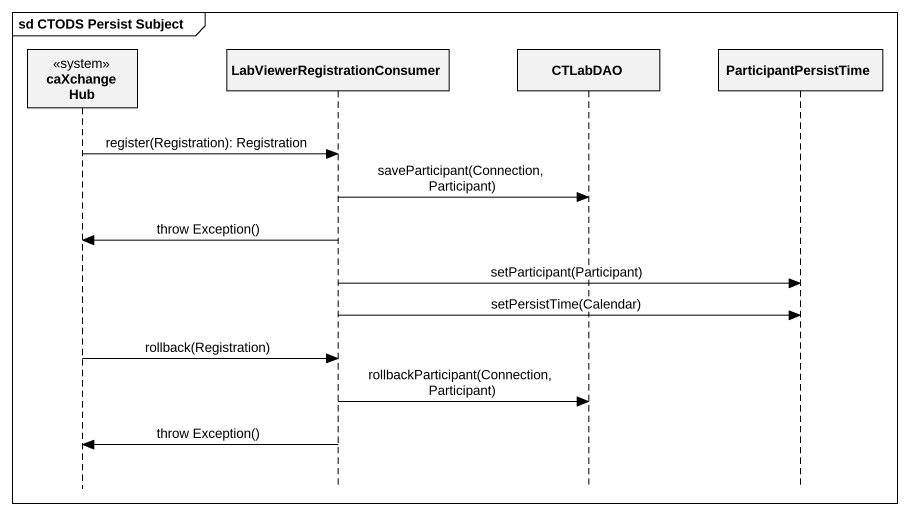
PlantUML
@startuml
mainframe sd CTODS Persist Subject
hide footbox
participant "caXchange Hub" as caXchange_Hub <<system>>
participant "LabViewerRegistrationConsumer" as LabViewerRegistrationConsume
participant CTLabDAO
participant ParticipantPersistTime

caXchange_Hub -> LabViewerRegistrationConsume : register(Registration): Registration
LabViewerRegistrationConsume -> CTLabDAO : saveParticipant(Connection, Participant)
LabViewerRegistrationConsume -> caXchange_Hub : throw Exception()
LabViewerRegistrationConsume -> ParticipantPersistTime : setParticipant(Participant)
LabViewerRegistrationConsume -> ParticipantPersistTime : setPersistTime(Calendar)
caXchange_Hub -> LabViewerRegistrationConsume : rollback(Registration)
LabViewerRegistrationConsume -> CTLabDAO : rollbackParticipant(Connection, Participant)
LabViewerRegistrationConsume -> caXchange_Hub : throw Exception()
@enduml
